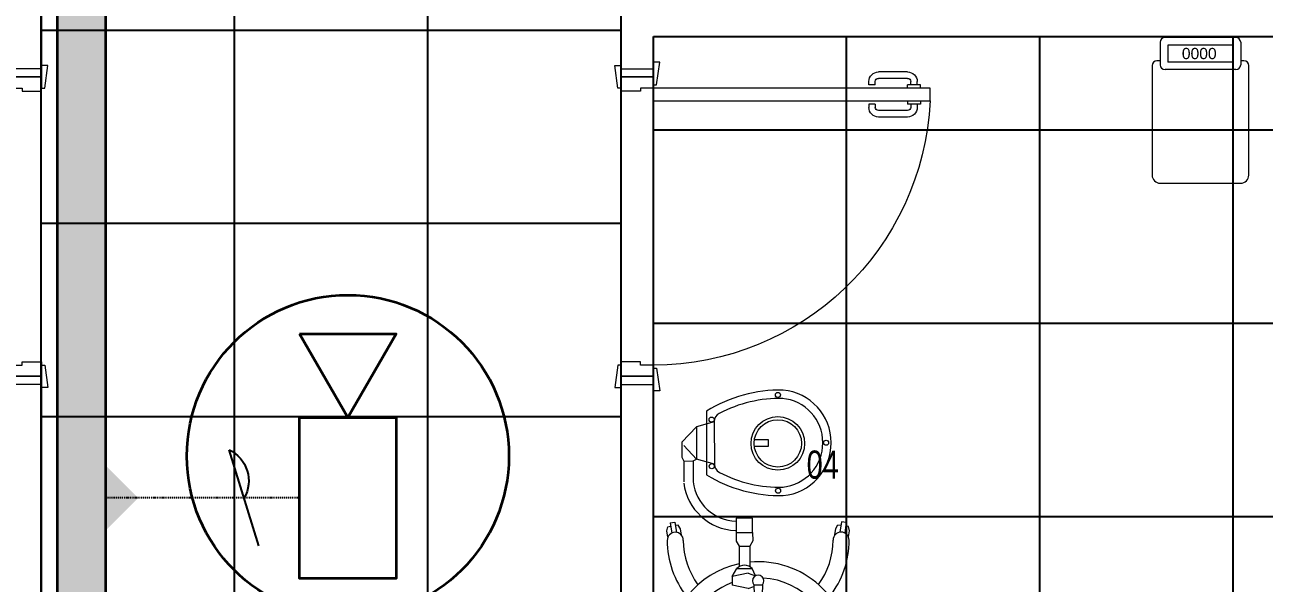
# Model space of a CAD drawing. Extents: x -560814 to 57327, y -29287 to 19916.
# Drawn here: x 42824 to 46673, y -11237 to -9504 of the extents above; entities that cross this region are included whole.
import ezdxf

# ---------------------------------------------------------------- set-up
doc = ezdxf.new("R2010")
doc.units = 0
doc.header["$LTSCALE"] = 0.25
doc.linetypes.add('DASHDOT', pattern=[25.4, 12.7, -6.35, 0, -6.35])
for name, color, linetype in [('0 @ 50', 7, 'Continuous'), ('01-First Floor$0$FALSE CEILING', 251, 'Continuous'), ('T-WIRE', 140, 'Continuous')]:
    doc.layers.add(name, color=color, linetype=linetype)
for name, color, linetype, lineweight in [('01-First Floor$0$72_EGR_EQP_TAG', 142, 'Continuous', 5), ('01-First Floor$0$LOADING', 253, 'Continuous', 5), ('01-First Floor$0$Walls', 251, 'Continuous', 5), ('01-First Floor$0$Wooden Joinery', 251, 'Continuous', 5), ('E-LITE-CLNG-CNDT', 6, 'DASHDOT', 35), ('T-CABL-TRAY', 60, 'Continuous', 35), ('T-DATA-CLNG-COND', 51, 'DASHDOT', 25), ('T-DATA-CLNG-COND @ 100', 51, 'DASHDOT', 25), ('T-SERT-CLNG @ 100', 60, 'Continuous', 35)]:
    doc.layers.add(name, color=color, linetype=linetype, lineweight=lineweight)
doc.styles.add('01-First Floor$0$Standard', font='arial.ttf')
doc.styles.add('01-First Floor$0$X3G_ENTITY_257CFD', font='swisscl.ttf', dxfattribs={"height": 200})

# ---------------------------------------------------------------- blocks, each defined once
blk = doc.blocks.new('*U8')
for points in [[(-1.5, 3.799), (1.5, 3.799), (0, 1.201)], [(-1.5, 1.201), (1.5, 1.201), (1.5, -3.799), (-1.5, -3.799)]]:
    blk.add_lwpolyline(points, close=True)
blk.add_circle((0, 0), 5)
blk = doc.blocks.new('01-First Floor$0$A$C72370EFE')
at = {"layer": '01-First Floor$0$Wooden Joinery'}
for p, q in [((-0.01, -0.03), (-0.01, -0.07)), ((0, -0.03), (-0.01, -0.03)), ((0.04, -0.03), (0.05, -0.03)), ((0.05, -0.03), (0.05, -0.07)), ((-0.05, -0.07), (-0.05, -0.16)), ((-0.03, -0.07), (-0.03, -0.16)), ((-0.01, -0.04), (-0.02, -0.04)), ((-0.01, -0.06), (-0.02, -0.06)), ((0, -0.07), (-0.01, -0.07)), ((0.04, -0.07), (0.05, -0.07)), ((0.05, -0.04), (0.06, -0.04)), ((0.05, -0.06), (0.06, -0.06)), ((0.07, -0.07), (0.07, -0.16)), ((0.09, -0.07), (0.09, -0.16)), ((-0.01, -0.17), (-0.02, -0.17)), ((-0.01, -0.19), (-0.02, -0.19)), ((-0.01, -0.17), (-0.01, -0.19)), ((0.05, -0.17), (0.06, -0.17)), ((0.05, -0.17), (0.05, -0.19)), ((0.05, -0.19), (0.06, -0.19))]:
    blk.add_line(p, q, dxfattribs=at)
for centre, radius, start, end in [((-0.02, -0.07), 0.03, 90, 180), ((-0.02, -0.07), 0.01, 90, 180), ((0.06, -0.07), 0.03, 0, 90), ((0.06, -0.07), 0.01, 0, 90), ((-0.02, -0.16), 0.03, 180, 270), ((-0.02, -0.16), 0.01, 180, 270), ((0.06, -0.16), 0.01, 270, 0), ((0.06, -0.16), 0.03, 270, 0)]:
    blk.add_arc(centre, radius, start, end, dxfattribs=at)
blk = doc.blocks.new('01-First Floor$0$A$C5DAD61B4')
at = {"layer": '01-First Floor$0$Wooden Joinery'}
for points in [[(80, 959.1), (80, 969.1), (10, 979.1), (10, 959.1)], [(940, 959.1), (940, 969.1), (1010, 979.1), (1010, 959.1)], [(70, 859.1), (70, 849.1), (0, 839.1), (0, 859.1)], [(120, 859.1), (120, 0), (80, 0), (80, 859.1)], [(950, 859.1), (950, 849.1), (1020, 839.1), (1020, 859.1)]]:
    blk.add_lwpolyline(points, close=True, dxfattribs=at)
for points in [[(45, 859.1), (45, 959.1), (20, 959.1), (20, 859.1), (45, 859.1)], [(45, 859.1), (80, 859.1), (80, 899.1), (90, 899.1), (90, 959.1), (45, 959.1), (45, 859.1)], [(975, 859.1), (940, 859.1), (940, 899.1), (930, 899.1), (930, 959.1), (975, 959.1), (975, 859.1)], [(975, 859.1), (975, 959.1), (1000, 959.1), (1000, 859.1), (975, 859.1)]]:
    blk.add_lwpolyline(points, dxfattribs=at)
blk.add_arc((80, 859.1), 860, 272.666, 0, dxfattribs=at)
at = {"layer": '01-First Floor$0$Wooden Joinery', "xscale": 999.9999999998854, "yscale": 999.9999999998854, "zscale": 999.9999999998854, "rotation": 180}
blk.add_blockref('01-First Floor$0$A$C72370EFE', (120, 0), dxfattribs=at)
blk = doc.blocks.new('01-First Floor$0$mobile light')
at = {"layer": '01-First Floor$0$LOADING'}
for p, q in [((1882.58, -498.29), (1882.35, -499.8)), ((1882.35, -499.8), (1885.55, -500.28)), ((1882.58, -498.29), (1885.78, -498.78)), ((1883.28, -500.85), (1883.42, -499.96)), ((1883.78, -497.56), (1883.65, -498.45)), ((1885.1, -497.29), (1883.78, -497.56)), ((1887.04, -497.59), (1885.1, -497.29)), ((1923.94, -497.59), (1925.88, -497.29)), ((1928.41, -498.29), (1925.2, -498.78)), ((1928.63, -499.8), (1925.43, -500.28)), ((1925.88, -497.29), (1927.2, -497.56)), ((1927.2, -497.56), (1927.33, -498.45)), ((1927.7, -500.85), (1927.56, -499.96)), ((1928.41, -498.29), (1928.63, -499.8)), ((1884.47, -501.5), (1883.28, -500.85)), ((1886.4, -501.79), (1884.47, -501.5)), ((1924.58, -501.79), (1926.52, -501.5)), ((1926.52, -501.5), (1927.7, -500.85)), ((1947.59, -502.62), (1941.09, -502.62)), ((1948.76, -501.94), (1947.59, -502.62)), ((1947.59, -502.62), (1947.59, -505.45)), ((1948.15, -506.5), (1952.41, -502.55)), ((1953.47, -501.94), (1948.76, -501.94)), ((1958.23, -506.5), (1953.47, -501.94)), ((1947.59, -505.45), (1941.09, -505.45)), ((1946.6, -512.08), (1948.15, -506.5)), ((1947.59, -505.45), (1948.15, -506.5)), ((1958.23, -506.5), (1948.15, -506.5)), ((1959.78, -512.08), (1958.23, -506.5)), ((1963.08, -509.67), (1943.3, -509.67)), ((1959.78, -512.08), (1946.6, -512.08)), ((1908.01, -522.53), (1909, -517.55)), ((1911.69, -517.55), (1909, -517.55)), ((1912.69, -522.53), (1911.69, -517.55)), ((1911.69, -517.55), (1914.17, -518.99)), ((1914.17, -518.99), (1914.17, -523.77)), ((1922.73, -518.8), (1921.08, -519.69)), ((1925.38, -518.8), (1922.73, -518.8)), ((1892.68, -528.06), (1892.68, -523.24)), ((1892.68, -523.24), (1906.16, -523.24)), ((1897.5, -528.06), (1897.5, -523.24)), ((1906.16, -523.24), (1906.16, -528.06)), ((1908.01, -522.53), (1908.62, -524.28)), ((1912.69, -522.53), (1911.9, -524.78)), ((1921.08, -519.69), (1914.74, -519.69)), ((1921.08, -523.01), (1914.77, -523.01)), ((1921.08, -519.69), (1921.08, -523.01)), ((1921.08, -519.69), (1921.08, -523.01)), ((1922.73, -523.93), (1921.08, -523.04)), ((1892.68, -523.97), (1883.05, -523.97)), ((1909.15, -524.25), (1906.16, -524.32)), ((1909.15, -526.94), (1906.16, -526.87)), ((1909.15, -524.25), (1909.15, -526.94)), ((1911.9, -524.78), (1914.17, -523.77)), ((1925.38, -523.93), (1922.73, -523.93)), ((1892.68, -527.34), (1883.05, -527.34)), ((1906.16, -528.06), (1892.68, -528.06)), ((1884.47, -549.77), (1883.28, -550.42)), ((1886.4, -549.48), (1884.47, -549.77)), ((1924.58, -549.48), (1926.52, -549.77)), ((1926.52, -549.77), (1927.7, -550.42)), ((1882.35, -551.47), (1885.55, -550.99)), ((1882.58, -552.98), (1882.35, -551.47)), ((1882.58, -552.98), (1885.78, -552.5)), ((1883.28, -550.42), (1883.42, -551.31)), ((1883.78, -553.71), (1883.65, -552.82)), ((1885.1, -553.98), (1883.78, -553.71)), ((1887.04, -553.69), (1885.1, -553.98)), ((1923.94, -553.69), (1925.88, -553.98)), ((1928.41, -552.98), (1925.2, -552.5)), ((1928.63, -551.47), (1925.43, -550.99)), ((1925.88, -553.98), (1927.2, -553.71)), ((1927.2, -553.71), (1927.33, -552.82)), ((1927.7, -550.42), (1927.56, -551.31)), ((1928.41, -552.98), (1928.63, -551.47))]:
    blk.add_line(p, q, dxfattribs=at)
for points in [[(1903.33, -523.24), (1903.33, -514.02), (1891.61, -514.02), (1891.61, -523.97)], [(1954.27, -524.55), (1954.27, -528.82), (1952.05, -528.82), (1952.05, -524.5)], [(1891.61, -527.34), (1891.61, -537.34), (1903.33, -537.34), (1903.33, -528.06)], [(1892.74, -537.34), (1892.74, -539.04), (1895.76, -539.04), (1895.76, -537.34)], [(1898.05, -537.34), (1898.05, -539.5)], [(1898.05, -540.63), (1898.05, -540.87), (1898.53, -541.35), (1900.02, -541.35), (1900.5, -540.87), (1900.5, -537.34)]]:
    blk.add_lwpolyline(points, dxfattribs=at)
for points in [[(1929.78, -518.8), (1925.38, -518.8), (1925.38, -523.93), (1929.78, -523.93)], [(1899.3, -539.5), (1888.5, -539.5), (1888.5, -540.63), (1899.3, -540.63)]]:
    blk.add_lwpolyline(points, close=True, dxfattribs=at)
for centre, radius in [((1945.96, -511.25), 0.793), ((1960.42, -511.25), 0.793), ((1953.01, -531.79), 8.32), ((1953.01, -531.79), 7.35), ((1938.31, -531.85), 0.793), ((1968.07, -531.85), 0.793), ((1953.19, -546.77), 0.793)]:
    blk.add_circle(centre, radius, dxfattribs=at)
for centre, radius, start, end in [((1888.02, -499.89), 2.5, 90, 270), ((1888.02, -525.64), 28.25, 12.1463, 90), ((1922.96, -525.64), 28.25, 90, 128.2073), ((1922.96, -499.89), 2.5, 270, 90), ((1888.02, -525.64), 23.25, 20.3387, 90), ((1922.96, -525.64), 23.25, 90, 126.3743), ((1942.82, -519.31), 16.86, 97.1293, 177.6115), ((1922.96, -525.64), 28.25, 138.4974, 155.7305), ((1942.82, -519.31), 13.97, 97.1293, 177.6115), ((1922.96, -525.64), 23.25, 138.7224, 150.0382), ((1980.13, -532.49), 43.32, 148.2167, 181.2501), ((1926.25, -532.49), 43.32, 358.7499, 31.7833), ((1980.13, -532.49), 40.72, 152.4092, 181.2501), ((1946.6, -514.96), 2.89, 90, 152.4092), ((1959.78, -514.96), 2.89, 27.5908, 90), ((1926.25, -532.49), 40.72, 358.7499, 27.5908), ((1911.94, -521.38), 3.27, 313.0112, 46.9888), ((1888.02, -525.64), 28.25, 270, 5.3386), ((1883.05, -525.65), 1.68, 90, 270), ((1888.02, -525.64), 23.25, 270, 356.3184), ((1910.32, -525.6), 1.78, 229.0673, 130.9327), ((1953.19, -531.93), 16.44, 185.2361, 354.7639), ((1953.19, -531.93), 13.84, 185.2361, 354.7639), ((1922.96, -525.64), 28.25, 204.483, 208.105), ((1922.96, -525.64), 23.25, 210.2349, 221.2776), ((1922.96, -525.64), 28.25, 213.7985, 221.5026), ((1922.96, -525.64), 23.25, 233.6257, 270), ((1888.02, -551.39), 2.5, 90, 270), ((1922.96, -525.64), 28.25, 231.7927, 270), ((1922.96, -551.39), 2.5, 270, 90)]:
    blk.add_arc(centre, radius, start, end, dxfattribs=at)
blk = doc.blocks.new('01-First Floor$0$HF13461A-P')
at = {"layer": '01-First Floor$0$LOADING'}
for p, q in [((0.0229, 0.4353), (0.0229, 0.3653)), ((0.2579, 0.4503), (0.0379, 0.4503)), ((0.2493, 0.4266), (0.0466, 0.4266)), ((0.0466, 0.4266), (0.0466, 0.3739)), ((0.2493, 0.4266), (0.2493, 0.3739)), ((0.2729, 0.4353), (0.2729, 0.3653)), ((-0.0021, 0.3628), (-0.0021, 0.0228)), ((0.0229, 0.3778), (0.0129, 0.3778)), ((0.2579, 0.3503), (0.0379, 0.3503)), ((0.2493, 0.3739), (0.0466, 0.3739)), ((0.2829, 0.3778), (0.2729, 0.3778)), ((0.2979, 0.0228), (0.2979, 0.3628)), ((0.0229, -0.0022), (0.2729, -0.0022))]:
    blk.add_line(p, q, dxfattribs=at)
for centre, radius, start, end in [((0.0379, 0.4353), 0.015, 90, 180), ((0.2579, 0.4353), 0.015, 0, 90), ((0.0129, 0.3628), 0.015, 90, 180), ((0.0379, 0.3653), 0.015, 180, 270), ((0.2579, 0.3653), 0.015, 270, 0), ((0.2829, 0.3628), 0.015, 0, 90), ((0.0229, 0.0228), 0.025, 180, 270), ((0.2729, 0.0228), 0.025, 270, 0)]:
    blk.add_arc(centre, radius, start, end, dxfattribs=at)
at = {"layer": '01-First Floor$0$LOADING', "style": '01-First Floor$0$Standard'}
blk.add_text('0000', height=0.03477, dxfattribs=at).set_placement((0.0901, 0.3829))
blk = doc.blocks.new('01-First Floor')
at = {"layer": '01-First Floor$0$FALSE CEILING', "linetype": 'Continuous'}
for p, q in [((43475.1, -12835.7), (43476, -2710)), ((44075.1, -12835.7), (44076, -2710)), ((42876, -9520), (44676, -9520)), ((45376, -12830), (45376, -9540)), ((45976, -12830), (45976, -9540)), ((46576, -12830), (46576, -9540)), ((44776, -9830), (48976, -9830)), ((42876, -10120), (44676, -10120)), ((44776, -10430), (48976, -10430)), ((42876, -10720), (44676, -10720)), ((44776, -11030), (48976, -11030))]:
    blk.add_line(p, q, dxfattribs=at)
at = {"layer": '01-First Floor$0$FALSE CEILING'}
for points in [[(42876, -2710), (44676, -2710), (44675.1, -12835.7), (42875.1, -12835.7)], [(44776, -9540), (48976, -9540), (48976, -12830), (44776, -12830)]]:
    blk.add_lwpolyline(points, close=True, dxfattribs=at)
at = {"layer": '01-First Floor$0$Walls'}
for p, q in [((42876, -9300), (42876, -9640)), ((44676, -9300), (44676, -9640)), ((44776, -9540), (44776, -9640)), ((48976, -9540), (44776, -9540)), ((42876, -9640), (42776, -9640)), ((44676, -9640), (44776, -9640)), ((42876, -10620), (42776, -10620)), ((42876, -10620), (42876, -12830)), ((42876, -10620), (42876, -11420)), ((44676, -10620), (44676, -12830)), ((44676, -10620), (44776, -10620)), ((44676, -10620), (44676, -11420)), ((44776, -10620), (44776, -12830)), ((44776, -10620), (44776, -11420, 0))]:
    blk.add_line(p, q, dxfattribs=at)
at = {"layer": '01-First Floor$0$LOADING', "lineweight": 0, "xscale": 1000, "yscale": 1000, "zscale": 1000}
blk.add_blockref('01-First Floor$0$HF13461A-P', (46326.7, -9993.2, -0.1), dxfattribs=at)
at = {"layer": '01-First Floor$0$LOADING', "xscale": 10, "yscale": 10, "zscale": 10, "rotation": 90.09013921250734}
blk.add_blockref('01-First Floor$0$mobile light', (39875.2, -30341.7, -0.2), dxfattribs=at)
at = {"layer": '01-First Floor$0$Wooden Joinery', "rotation": 270}
blk.add_blockref('01-First Floor$0$A$C5DAD61B4', (41916.9, -9620), dxfattribs=at)
at = {"layer": '01-First Floor$0$Wooden Joinery', "xscale": -1, "rotation": 90}
blk.add_blockref('01-First Floor$0$A$C5DAD61B4', (45635.1, -9620), dxfattribs=at)
at = {"layer": '01-First Floor$0$72_EGR_EQP_TAG', "insert": (45301.7, -10825.4, -0.2), "char_height": 87.47, "attachment_point": 2, "style": '01-First Floor$0$X3G_ENTITY_257CFD'}
blk.add_mtext('04', dxfattribs=at)
blk = doc.blocks.new('*U115')
at = {"lineweight": 0}
h = blk.add_hatch(dxfattribs=at)
h.set_pattern_fill('HEX', color=253, scale=8, angle=180, style=0)
h.set_pattern_definition([(180, (-23193.732, -3e-10), (6e-13, -43.99409), [25.4, -50.8]), (300, (-23193.732, -3e-10), (38.1, 21.997045), [25.4, -50.8]), (240, (-23219.132, -3e-10), (38.1, -21.997045), [25.4, -50.8])])
h.paths.add_polyline_path([(-9646.9, 150), (-9646.9, 0), (0, 0), (0, 150)])
at = {"color": 0}
for p, q in [((0, 150), (-9646.9, 150)), ((0, 0), (-9646.9, 0))]:
    blk.add_line(p, q, dxfattribs=at)
blk = doc.blocks.new('*U102')
blk.add_hatch(color=256).paths.add_polyline_path([(-1, 0), (0, -1), (1, 0)])
blk = doc.blocks.new('W-TEL')
blk.add_line((-66, -212.7), (66, 212.7))
blk.add_arc((130.7, 76), 151.2, 115.3301, 210.179)
blk = doc.blocks.new('*U106')
at = {"layer": 'T-WIRE', "xscale": -0.006999999999825377, "yscale": 0.006999999999970897, "zscale": 0.006999999999999999}
blk.add_blockref('W-TEL', (0, 0), dxfattribs=at)

msp = doc.modelspace()

# ---------------------------------------------------------------- linework, layer by layer
at = {"layer": 'T-DATA-CLNG-COND'}
msp.add_lwpolyline([(43677.3, -10972.5), (43076, -10972.5)], dxfattribs=at)

# ---------------------------------------------------------------- block references
at = {"layer": '0 @ 50', "xscale": 100, "yscale": 100, "zscale": 100}
msp.add_blockref('*U106', (43505.1, -10972.5), dxfattribs=at)
at = {"layer": 'E-LITE-CLNG-CNDT'}
msp.add_blockref('01-First Floor', (0, 0), dxfattribs=at)
at = {"layer": 'T-CABL-TRAY', "linetype": 'Continuous', "rotation": 270}
msp.add_blockref('*U115', (42926, -12356.9), dxfattribs=at)
at = {"layer": 'T-DATA-CLNG-COND @ 100', "xscale": -100, "yscale": 100, "zscale": 100, "rotation": 90.00000000001782}
msp.add_blockref('*U102', (43076, -10972.5), dxfattribs=at)
at = {"layer": 'T-SERT-CLNG @ 100', "xscale": 100, "yscale": 100, "zscale": 100}
msp.add_blockref('*U8', (43827.3, -10842.6), dxfattribs=at)

doc.saveas('drawing.dxf')
